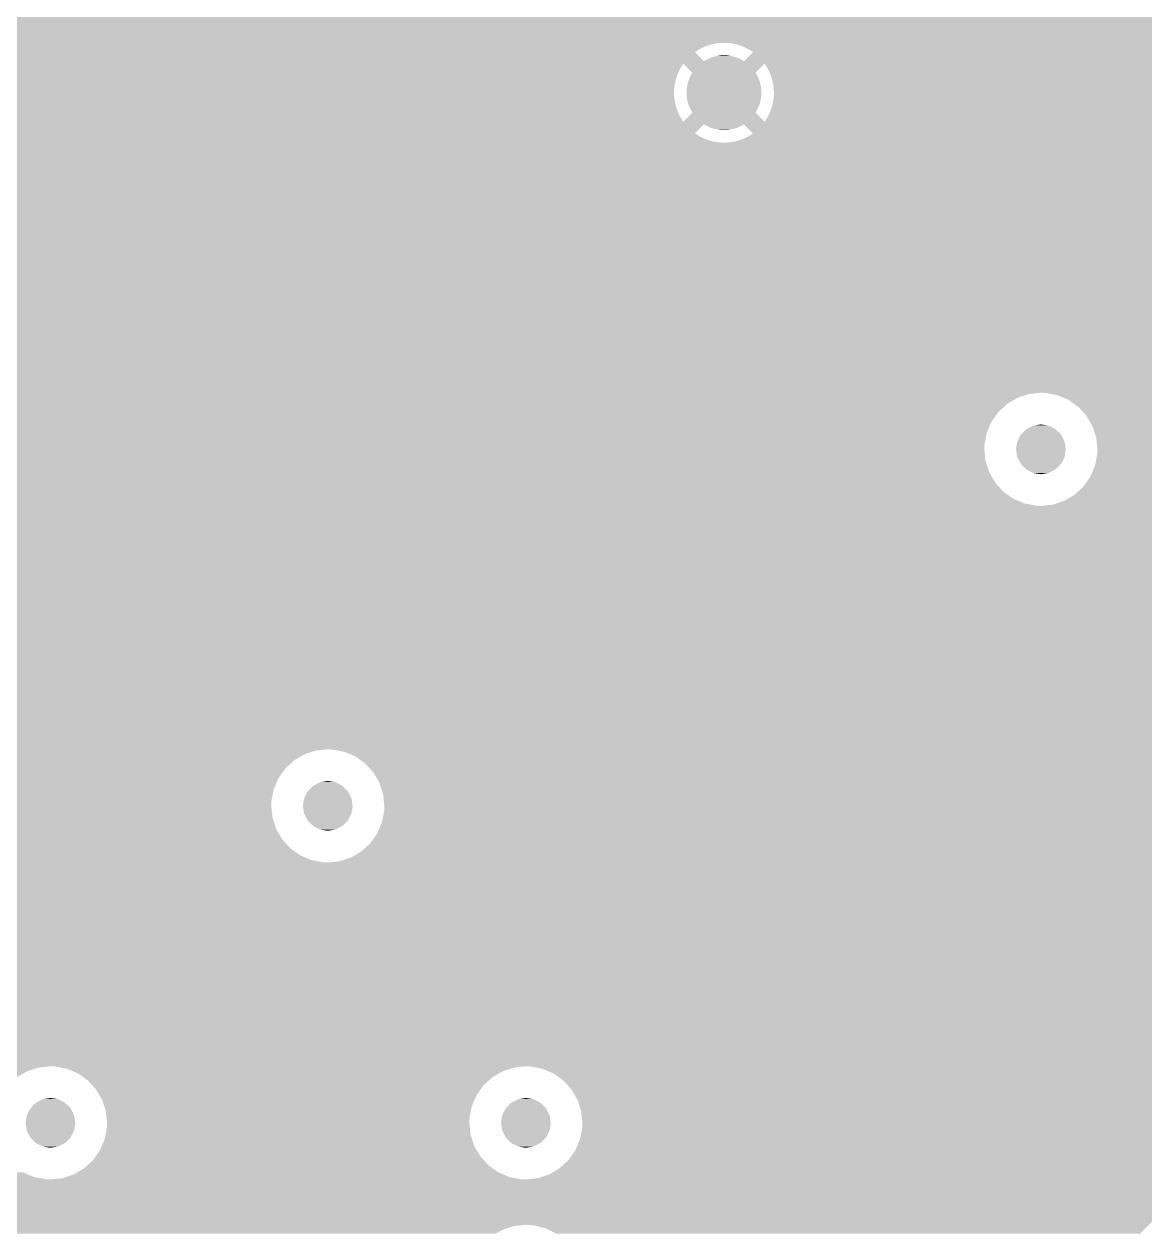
# Model space of a CAD drawing. Extents: x 295 to 953, y 10 to 290.
# Drawn here: x 683.56 to 701.64, y 155.22 to 174.6 of the extents above; entities that cross this region are included whole.
import ezdxf

# ---------------------------------------------------------------- set-up
doc = ezdxf.new("R2010")
doc.units = 0
doc.header["$LTSCALE"] = 5
doc.header["$MEASUREMENT"] = 0
doc.layers.add('FROMC1', color=7, linetype='CONTINUOUS')

msp = doc.modelspace()

# ---------------------------------------------------------------- linework, layer by layer
at = {"layer": 'FROMC1'}
for points in [[(661.885, 174.305), (661.885, 179.583), (701.636, 174.305), (701.636, 179.583)], [(661.885, 174.302), (661.885, 174.305), (694.703, 174.302), (694.76, 174.305)], [(661.885, 174.294), (661.885, 174.302), (694.647, 174.294), (694.703, 174.302)], [(661.885, 174.283), (661.885, 174.294), (694.591, 174.283), (694.647, 174.294)], [(694.817, 174.304), (694.76, 174.305), (701.636, 174.304), (701.636, 174.305)], [(694.874, 174.299), (694.817, 174.304), (701.636, 174.299), (701.636, 174.304)], [(694.93, 174.29), (694.874, 174.299), (701.636, 174.29), (701.636, 174.299)], [(694.986, 174.278), (694.93, 174.29), (701.636, 174.278), (701.636, 174.29)], [(661.873, 174.012), (661.885, 174.14), (694.457, 174.012), (694.329, 174.14)], [(661.885, 174.268), (661.885, 174.283), (694.536, 174.268), (694.591, 174.283)], [(661.885, 174.249), (661.885, 174.268), (694.482, 174.249), (694.536, 174.268)], [(661.885, 174.226), (661.885, 174.249), (694.43, 174.226), (694.482, 174.249)], [(661.885, 174.199), (661.885, 174.226), (694.379, 174.199), (694.43, 174.226)], [(661.885, 174.169), (661.885, 174.199), (694.331, 174.169), (694.379, 174.199)], [(661.885, 174.156), (661.885, 174.169), (694.313, 174.156), (694.331, 174.169)], [(661.885, 174.14), (661.885, 174.156), (694.329, 174.14), (694.313, 174.156)], [(694.641, 174.088), (694.671, 174.095), (694.916, 174.088), (694.881, 174.095)], [(694.671, 174.095), (694.69, 174.098), (694.881, 174.095), (694.868, 174.098)], [(694.69, 174.098), (694.72, 174.102), (694.868, 174.098), (694.831, 174.102)], [(694.72, 174.102), (694.744, 174.103), (694.831, 174.102), (694.819, 174.103)], [(694.744, 174.103), (694.77, 174.104), (694.819, 174.103), (694.77, 174.104)], [(695.04, 174.261), (694.986, 174.278), (701.636, 174.261), (701.636, 174.278)], [(695.093, 174.24), (695.04, 174.261), (701.636, 174.24), (701.636, 174.261)], [(695.145, 174.216), (695.093, 174.24), (701.636, 174.216), (701.636, 174.24)], [(695.098, 174.012), (695.242, 174.156), (701.636, 174.012), (701.636, 174.156)], [(695.195, 174.188), (695.145, 174.216), (701.636, 174.188), (701.636, 174.216)], [(695.242, 174.156), (695.195, 174.188), (701.636, 174.156), (701.636, 174.188)], [(661.832, 173.872), (661.847, 173.922), (694.067, 173.872), (694.095, 173.922)], [(661.847, 173.922), (661.862, 173.97), (694.095, 173.922), (694.126, 173.97)], [(661.862, 173.97), (661.872, 174), (701.636, 173.97), (701.636, 174)], [(661.872, 174), (661.873, 174.012), (701.636, 174), (701.636, 174.012)], [(661.873, 174.012), (661.873, 174.012), (694.458, 174.012), (694.457, 174.012)], [(694.271, 173.825), (694.126, 173.97), (695.284, 173.825), (695.429, 173.97)], [(694.458, 174.012), (694.486, 174.029), (695.098, 174.012), (695.068, 174.029)], [(694.486, 174.029), (694.501, 174.036), (695.068, 174.029), (695.055, 174.036)], [(694.501, 174.036), (694.53, 174.051), (695.055, 174.036), (695.024, 174.051)], [(694.53, 174.051), (694.546, 174.057), (695.024, 174.051), (695.01, 174.057)], [(694.546, 174.057), (694.576, 174.07), (695.01, 174.057), (694.978, 174.07)], [(694.576, 174.07), (694.593, 174.075), (694.978, 174.07), (694.964, 174.075)], [(694.593, 174.075), (694.623, 174.084), (694.964, 174.075), (694.93, 174.084)], [(694.623, 174.084), (694.641, 174.088), (694.93, 174.084), (694.916, 174.088)], [(695.451, 173.937), (695.429, 173.97), (701.636, 173.937), (701.636, 173.97)], [(695.48, 173.888), (695.451, 173.937), (701.636, 173.888), (701.636, 173.937)], [(661.731, 173.681), (661.75, 173.713), (693.998, 173.681), (694.005, 173.713)], [(661.75, 173.713), (661.782, 173.768), (694.005, 173.713), (694.022, 173.768)], [(661.782, 173.768), (661.813, 173.821), (694.022, 173.768), (694.042, 173.821)], [(661.813, 173.821), (661.82, 173.832), (694.042, 173.821), (694.048, 173.832)], [(661.82, 173.832), (661.832, 173.872), (694.048, 173.832), (694.067, 173.872)], [(694.211, 173.699), (694.225, 173.738), (695.345, 173.699), (695.33, 173.738)], [(694.225, 173.738), (694.229, 173.745), (695.33, 173.738), (695.327, 173.745)], [(694.229, 173.745), (694.246, 173.782), (695.327, 173.745), (695.309, 173.782)], [(694.246, 173.782), (694.25, 173.789), (695.309, 173.782), (695.305, 173.789)], [(694.25, 173.789), (694.271, 173.825), (695.305, 173.789), (695.284, 173.825)], [(695.506, 173.837), (695.48, 173.888), (701.636, 173.837), (701.636, 173.888)], [(695.527, 173.784), (695.506, 173.837), (701.636, 173.784), (701.636, 173.837)], [(695.545, 173.73), (695.527, 173.784), (701.636, 173.73), (701.636, 173.784)], [(695.559, 173.675), (695.545, 173.73), (701.636, 173.675), (701.636, 173.73)], [(661.508, 173.487), (661.595, 173.544), (693.978, 173.487), (693.978, 173.544)], [(661.595, 173.544), (661.609, 173.554), (693.978, 173.544), (693.979, 173.554)], [(661.609, 173.554), (661.655, 173.601), (693.979, 173.554), (693.983, 173.601)], [(661.655, 173.601), (661.708, 173.658), (693.983, 173.601), (693.992, 173.658)], [(661.708, 173.658), (661.731, 173.681), (693.992, 173.658), (693.998, 173.681)], [(694.178, 173.505), (694.18, 173.546), (695.377, 173.505), (695.375, 173.546)], [(694.18, 173.554), (694.185, 173.595), (695.375, 173.554), (695.37, 173.595)], [(694.18, 173.546), (694.18, 173.554), (695.375, 173.546), (695.375, 173.554)], [(694.185, 173.595), (694.187, 173.603), (695.37, 173.595), (695.369, 173.603)], [(694.187, 173.603), (694.194, 173.644), (695.369, 173.603), (695.36, 173.644)], [(694.194, 173.644), (694.197, 173.652), (695.36, 173.644), (695.359, 173.652)], [(694.197, 173.652), (694.208, 173.691), (695.359, 173.652), (695.347, 173.691)], [(694.208, 173.691), (694.211, 173.699), (695.347, 173.691), (695.345, 173.699)], [(695.57, 173.619), (695.559, 173.675), (701.636, 173.619), (701.636, 173.675)], [(695.576, 173.562), (695.57, 173.619), (701.636, 173.562), (701.636, 173.619)], [(695.578, 173.505), (695.576, 173.562), (701.636, 173.505), (701.636, 173.562)], [(631.084, 173.263), (631.107, 173.318), (694.015, 173.263), (694, 173.318)], [(631.107, 173.318), (631.13, 173.374), (694, 173.318), (693.988, 173.374)], [(631.13, 173.374), (631.132, 173.378), (693.988, 173.374), (693.988, 173.378)], [(661.123, 173.378), (661.297, 173.398), (693.988, 173.378), (693.985, 173.398)], [(661.297, 173.398), (661.387, 173.431), (693.985, 173.398), (693.981, 173.431)], [(661.387, 173.431), (661.462, 173.458), (693.981, 173.431), (693.979, 173.458)], [(661.462, 173.458), (661.508, 173.487), (693.979, 173.458), (693.978, 173.487)], [(694.18, 173.464), (694.178, 173.505), (695.376, 173.464), (695.377, 173.505)], [(694.18, 173.456), (694.18, 173.464), (695.375, 173.456), (695.376, 173.464)], [(694.185, 173.415), (694.18, 173.456), (695.37, 173.415), (695.375, 173.456)], [(694.186, 173.407), (694.185, 173.415), (695.369, 173.407), (695.37, 173.415)], [(694.195, 173.366), (694.186, 173.407), (695.361, 173.366), (695.369, 173.407)], [(694.196, 173.358), (694.195, 173.366), (695.359, 173.358), (695.361, 173.366)], [(694.208, 173.319), (694.196, 173.358), (695.347, 173.319), (695.359, 173.358)], [(694.21, 173.311), (694.208, 173.319), (695.344, 173.311), (695.347, 173.319)], [(695.55, 173.297), (695.563, 173.352), (701.636, 173.297), (701.636, 173.352)], [(695.563, 173.352), (695.572, 173.409), (701.636, 173.352), (701.636, 173.409)], [(695.572, 173.409), (695.577, 173.466), (701.636, 173.409), (701.636, 173.466)], [(695.577, 173.466), (695.578, 173.505), (701.636, 173.466), (701.636, 173.505)], [(631.019, 173.142), (631.03, 173.157), (694.065, 173.142), (694.057, 173.157)], [(631.03, 173.157), (631.052, 173.188), (694.057, 173.157), (694.044, 173.188)], [(631.052, 173.188), (631.061, 173.21), (694.044, 173.188), (694.034, 173.21)], [(631.061, 173.21), (631.084, 173.263), (694.034, 173.21), (694.015, 173.263)], [(670.727, 173.138), (670.648, 173.142), (694.067, 173.138), (694.065, 173.142)], [(670.887, 173.107), (670.727, 173.138), (694.084, 173.107), (694.067, 173.138)], [(694.126, 173.04), (694.271, 173.185), (695.429, 173.04), (695.284, 173.185)], [(694.225, 173.272), (694.21, 173.311), (695.33, 173.272), (695.344, 173.311)], [(694.228, 173.265), (694.225, 173.272), (695.327, 173.265), (695.33, 173.272)], [(694.246, 173.228), (694.228, 173.265), (695.309, 173.228), (695.327, 173.265)], [(694.25, 173.221), (694.246, 173.228), (695.305, 173.221), (695.309, 173.228)], [(694.271, 173.185), (694.25, 173.221), (695.284, 173.185), (695.305, 173.221)], [(695.46, 173.088), (695.488, 173.138), (701.636, 173.088), (701.636, 173.138)], [(695.488, 173.138), (695.513, 173.189), (701.636, 173.138), (701.636, 173.189)], [(695.513, 173.189), (695.533, 173.242), (701.636, 173.189), (701.636, 173.242)], [(695.533, 173.242), (695.55, 173.297), (701.636, 173.242), (701.636, 173.297)], [(670.916, 173.101), (670.887, 173.107), (694.087, 173.101), (694.084, 173.107)], [(671.015, 173.058), (670.916, 173.101), (694.114, 173.058), (694.087, 173.101)], [(671.057, 173.04), (671.015, 173.058), (694.126, 173.04), (694.114, 173.058)], [(671.092, 173.026), (671.057, 173.04), (701.636, 173.026), (701.636, 173.04)], [(671.13, 172.998), (671.092, 173.026), (701.636, 172.998), (701.636, 173.026)], [(671.248, 172.915), (671.13, 172.998), (694.374, 172.915), (694.457, 172.998)], [(671.13, 172.998), (671.13, 172.998), (694.457, 172.998), (694.458, 172.998)], [(694.487, 172.981), (694.458, 172.998), (695.069, 172.981), (695.098, 172.998)], [(694.5, 172.974), (694.487, 172.981), (695.054, 172.974), (695.069, 172.981)], [(694.531, 172.959), (694.5, 172.974), (695.025, 172.959), (695.054, 172.974)], [(694.545, 172.953), (694.531, 172.959), (695.009, 172.953), (695.025, 172.959)], [(694.577, 172.94), (694.545, 172.953), (694.979, 172.94), (695.009, 172.953)], [(694.591, 172.935), (694.577, 172.94), (694.962, 172.935), (694.979, 172.94)], [(694.625, 172.926), (694.591, 172.935), (694.932, 172.926), (694.962, 172.935)], [(695.242, 172.854), (695.098, 172.998), (701.636, 172.854), (701.636, 172.998)], [(695.429, 173.04), (695.46, 173.088), (701.636, 173.04), (701.636, 173.088)], [(671.304, 172.854), (671.248, 172.915), (694.313, 172.854), (694.374, 172.915)], [(671.332, 172.822), (671.304, 172.854), (694.361, 172.822), (694.313, 172.854)], [(671.358, 172.794), (671.332, 172.822), (694.41, 172.794), (694.361, 172.822)], [(671.377, 172.773), (671.358, 172.794), (694.455, 172.773), (694.41, 172.794)], [(671.379, 172.77), (671.377, 172.773), (694.462, 172.77), (694.455, 172.773)], [(671.391, 172.749), (671.379, 172.77), (694.515, 172.749), (694.462, 172.77)], [(671.401, 172.732), (671.391, 172.749), (694.569, 172.732), (694.515, 172.749)], [(694.639, 172.922), (694.625, 172.926), (694.914, 172.922), (694.932, 172.926)], [(694.674, 172.915), (694.639, 172.922), (694.884, 172.915), (694.914, 172.922)], [(694.687, 172.912), (694.674, 172.915), (694.865, 172.912), (694.884, 172.915)], [(694.724, 172.908), (694.687, 172.912), (694.835, 172.908), (694.865, 172.912)], [(694.736, 172.907), (694.724, 172.908), (694.811, 172.907), (694.835, 172.908)], [(694.785, 172.906), (694.736, 172.907), (694.785, 172.906), (694.811, 172.907)], [(694.964, 172.727), (695.019, 172.742), (701.636, 172.727), (701.636, 172.742)], [(695.019, 172.742), (695.073, 172.761), (701.636, 172.742), (701.636, 172.761)], [(695.073, 172.761), (695.125, 172.784), (701.636, 172.761), (701.636, 172.784)], [(695.125, 172.784), (695.176, 172.811), (701.636, 172.784), (701.636, 172.811)], [(695.176, 172.811), (695.224, 172.841), (701.636, 172.811), (701.636, 172.841)], [(695.224, 172.841), (695.242, 172.854), (701.636, 172.841), (701.636, 172.854)], [(671.409, 172.72), (671.401, 172.732), (694.625, 172.72), (694.569, 172.732)], [(671.414, 172.711), (671.409, 172.72), (694.681, 172.711), (694.625, 172.72)], [(671.417, 172.706), (671.414, 172.711), (694.738, 172.706), (694.681, 172.711)], [(671.417, 172.705), (671.417, 172.706), (694.795, 172.705), (694.738, 172.706)], [(671.474, 172.608), (671.417, 172.705), (701.636, 172.608), (701.636, 172.705)], [(671.534, 172.426), (671.474, 172.608), (701.636, 172.426), (701.636, 172.608)], [(694.795, 172.705), (694.852, 172.708), (701.636, 172.705), (701.636, 172.708)], [(694.852, 172.708), (694.909, 172.716), (701.636, 172.708), (701.636, 172.716)], [(694.909, 172.716), (694.964, 172.727), (701.636, 172.716), (701.636, 172.727)], [(671.554, 172.235), (671.534, 172.426), (701.636, 172.235), (701.636, 172.426)], [(671.514, 171.967), (671.551, 172.155), (701.636, 171.967), (701.636, 172.155)], [(671.551, 172.155), (671.554, 172.235), (701.636, 172.155), (701.636, 172.235)], [(671.438, 171.791), (671.514, 171.967), (701.636, 171.791), (701.636, 171.967)], [(671.327, 171.635), (671.438, 171.791), (701.636, 171.635), (701.636, 171.791)], [(671.186, 171.505), (671.327, 171.635), (701.636, 171.505), (701.636, 171.635)], [(670.838, 171.348), (671.02, 171.408), (701.636, 171.348), (701.636, 171.408)], [(671.02, 171.408), (671.186, 171.505), (701.636, 171.408), (701.636, 171.505)], [(665.723, 171.156), (665.797, 171.328), (701.636, 171.156), (701.636, 171.328)], [(670.648, 171.328), (670.838, 171.348), (701.636, 171.328), (701.636, 171.348)], [(665.471, 170.87), (665.612, 171), (701.636, 170.87), (701.636, 171)], [(665.612, 171), (665.723, 171.156), (701.636, 171), (701.636, 171.156)], [(665.305, 170.773), (665.471, 170.87), (701.636, 170.773), (701.636, 170.87)], [(650.803, 170.614), (650.731, 170.693), (701.636, 170.614), (701.636, 170.693)], [(650.811, 170.602), (650.803, 170.614), (701.636, 170.602), (701.636, 170.614)], [(664.933, 170.693), (665.123, 170.713), (701.636, 170.693), (701.636, 170.713)], [(665.123, 170.713), (665.305, 170.773), (701.636, 170.713), (701.636, 170.773)], [(670.727, 170.598), (670.648, 170.602), (701.636, 170.598), (701.636, 170.602)], [(670.916, 170.561), (670.727, 170.598), (701.636, 170.561), (701.636, 170.598)], [(671.092, 170.486), (670.916, 170.561), (701.636, 170.486), (701.636, 170.561)], [(671.248, 170.375), (671.092, 170.486), (701.636, 170.375), (701.636, 170.486)], [(671.377, 170.233), (671.248, 170.375), (701.636, 170.233), (701.636, 170.375)], [(671.474, 170.068), (671.377, 170.233), (701.636, 170.068), (701.636, 170.233)], [(671.534, 169.886), (671.474, 170.068), (701.636, 169.886), (701.636, 170.068)], [(671.554, 169.695), (671.534, 169.886), (701.636, 169.695), (701.636, 169.886)], [(671.551, 169.615), (671.554, 169.695), (701.636, 169.615), (701.636, 169.695)], [(671.514, 169.427), (671.551, 169.615), (701.636, 169.427), (701.636, 169.615)], [(671.327, 169.095), (671.438, 169.251), (701.636, 169.095), (701.636, 169.251)], [(671.438, 169.251), (671.514, 169.427), (701.636, 169.251), (701.636, 169.427)], [(671.186, 168.965), (671.327, 169.095), (701.636, 168.965), (701.636, 169.095)], [(670.838, 168.808), (671.02, 168.868), (701.636, 168.808), (701.636, 168.868)], [(671.02, 168.868), (671.186, 168.965), (701.636, 168.868), (701.636, 168.965)], [(635.116, 168.617), (635.142, 168.677), (699.485, 168.617), (699.667, 168.677)], [(635.142, 168.677), (635.151, 168.697), (699.667, 168.677), (699.858, 168.697)], [(635.151, 168.697), (635.19, 168.788), (701.636, 168.697), (701.636, 168.788)], [(670.648, 168.788), (670.838, 168.808), (701.636, 168.788), (701.636, 168.808)], [(699.937, 168.693), (699.858, 168.697), (701.636, 168.693), (701.636, 168.697)], [(700.126, 168.656), (699.937, 168.693), (701.636, 168.656), (701.636, 168.693)], [(635.005, 168.46), (635.048, 168.52), (699.254, 168.46), (699.319, 168.52)], [(635.048, 168.52), (635.116, 168.616), (699.319, 168.52), (699.484, 168.616)], [(635.116, 168.616), (635.116, 168.617), (699.484, 168.616), (699.485, 168.617)], [(700.302, 168.581), (700.126, 168.656), (701.636, 168.581), (701.636, 168.656)], [(700.458, 168.47), (700.302, 168.581), (701.636, 168.47), (701.636, 168.581)], [(700.587, 168.328), (700.458, 168.47), (701.636, 168.328), (701.636, 168.47)], [(634.699, 168.234), (634.864, 168.33), (699.067, 168.234), (699.135, 168.33)], [(634.864, 168.33), (634.929, 168.39), (699.135, 168.33), (699.178, 168.39)], [(634.929, 168.39), (635.005, 168.46), (699.178, 168.39), (699.254, 168.46)], [(700.684, 168.163), (700.587, 168.328), (701.636, 168.163), (701.636, 168.328)], [(603.612, 168.058), (603.849, 168.114), (698.991, 168.058), (699.016, 168.114)], [(603.849, 168.114), (603.943, 168.153), (699.016, 168.114), (699.032, 168.153)], [(634.326, 168.153), (634.516, 168.173), (699.032, 168.153), (699.041, 168.173)], [(634.516, 168.173), (634.698, 168.233), (699.041, 168.173), (699.067, 168.233)], [(634.698, 168.233), (634.699, 168.234), (699.067, 168.233), (699.067, 168.234)], [(699.54, 168.028), (699.62, 168.11), (700.178, 168.028), (700.093, 168.11)], [(699.62, 168.11), (699.632, 168.116), (700.093, 168.11), (700.087, 168.116)], [(699.632, 168.116), (699.732, 168.169), (700.087, 168.116), (699.979, 168.169)], [(699.732, 168.169), (699.752, 168.172), (699.979, 168.169), (699.973, 168.172)], [(699.752, 168.172), (699.858, 168.189), (699.973, 168.172), (699.858, 168.189)], [(700.744, 167.981), (700.684, 168.163), (701.636, 167.981), (701.636, 168.163)], [(583.018, 167.935), (583.018, 168.034), (698.967, 167.935), (698.987, 168.034)], [(603.338, 168.034), (603.596, 168.054), (698.987, 168.034), (698.991, 168.054)], [(603.596, 168.054), (603.612, 168.058), (698.991, 168.054), (698.991, 168.058)], [(627.801, 167.931), (627.722, 167.935), (698.966, 167.931), (698.967, 167.935)], [(627.99, 167.894), (627.801, 167.931), (698.959, 167.894), (698.966, 167.931)], [(628.046, 167.87), (627.99, 167.894), (698.954, 167.87), (698.959, 167.894)], [(699.459, 167.79), (699.476, 167.905), (700.256, 167.79), (700.238, 167.905)], [(699.476, 167.905), (699.481, 167.915), (700.238, 167.905), (700.236, 167.915)], [(699.481, 167.915), (699.531, 168.019), (700.236, 167.915), (700.182, 168.019)], [(699.531, 168.019), (699.54, 168.028), (700.182, 168.019), (700.178, 168.028)], [(700.764, 167.79), (700.744, 167.981), (701.636, 167.79), (701.636, 167.981)], [(628.166, 167.819), (628.046, 167.87), (698.952, 167.819), (698.954, 167.87)], [(628.206, 167.79), (628.166, 167.819), (698.951, 167.79), (698.952, 167.819)], [(628.322, 167.708), (628.206, 167.79), (698.96, 167.708), (698.951, 167.79)], [(628.421, 167.599), (628.322, 167.708), (698.971, 167.599), (698.96, 167.708)], [(699.477, 167.675), (699.459, 167.79), (700.239, 167.675), (700.256, 167.79)], [(700.724, 167.522), (700.761, 167.71), (701.636, 167.522), (701.636, 167.71)], [(700.761, 167.71), (700.764, 167.79), (701.636, 167.71), (701.636, 167.79)], [(628.451, 167.566), (628.421, 167.599), (698.982, 167.566), (698.971, 167.599)], [(628.539, 167.417), (628.451, 167.566), (699.031, 167.417), (698.982, 167.566)], [(699.479, 167.665), (699.477, 167.675), (700.234, 167.665), (700.239, 167.675)], [(699.533, 167.561), (699.479, 167.665), (700.184, 167.561), (700.234, 167.665)], [(699.537, 167.552), (699.533, 167.561), (700.175, 167.552), (700.184, 167.561)], [(699.622, 167.47), (699.537, 167.552), (700.095, 167.47), (700.175, 167.552)], [(700.648, 167.346), (700.724, 167.522), (701.636, 167.346), (701.636, 167.522)], [(628.548, 167.401), (628.539, 167.417), (699.041, 167.401), (699.031, 167.417)], [(628.597, 167.252), (628.548, 167.401), (699.128, 167.252), (699.041, 167.401)], [(699.628, 167.464), (699.622, 167.47), (700.083, 167.464), (700.095, 167.47)], [(699.736, 167.411), (699.628, 167.464), (699.983, 167.411), (700.083, 167.464)], [(699.743, 167.408), (699.736, 167.411), (699.963, 167.408), (699.983, 167.411)], [(699.858, 167.391), (699.743, 167.408), (699.858, 167.391), (699.963, 167.408)], [(700.537, 167.19), (700.648, 167.346), (701.636, 167.19), (701.636, 167.346)], [(628.608, 167.219), (628.597, 167.252), (699.158, 167.219), (699.128, 167.252)], [(628.62, 167.11), (628.608, 167.219), (699.257, 167.11), (699.158, 167.219)], [(700.396, 167.06), (700.537, 167.19), (701.636, 167.06), (701.636, 167.19)], [(628.613, 166.887), (628.62, 166.924), (699.778, 166.887), (699.59, 166.924)], [(628.628, 167.028), (628.62, 167.11), (699.373, 167.028), (699.257, 167.11)], [(628.62, 166.924), (628.625, 166.948), (699.59, 166.924), (699.533, 166.948)], [(628.625, 166.948), (628.627, 166.999), (699.533, 166.948), (699.413, 166.999)], [(628.627, 166.999), (628.628, 167.028), (699.413, 166.999), (699.373, 167.028)], [(700.048, 166.903), (700.23, 166.963), (701.636, 166.903), (701.636, 166.963)], [(700.23, 166.963), (700.396, 167.06), (701.636, 166.963), (701.636, 167.06)], [(628.512, 166.584), (628.588, 166.76), (701.636, 166.584), (701.636, 166.76)], [(628.588, 166.76), (628.612, 166.883), (701.636, 166.76), (701.636, 166.883)], [(628.612, 166.883), (628.613, 166.887), (699.858, 166.883), (699.778, 166.887)], [(699.858, 166.883), (700.048, 166.903), (701.636, 166.883), (701.636, 166.903)], [(628.401, 166.428), (628.512, 166.584), (701.636, 166.428), (701.636, 166.584)], [(628.26, 166.298), (628.401, 166.428), (701.636, 166.298), (701.636, 166.428)], [(627.959, 166.157), (628.094, 166.201), (701.636, 166.157), (701.636, 166.201)], [(628.094, 166.201), (628.26, 166.298), (701.636, 166.201), (701.636, 166.298)], [(656.122, 166.153), (656.043, 166.157), (701.636, 166.153), (701.636, 166.157)], [(656.311, 166.116), (656.122, 166.153), (701.636, 166.116), (701.636, 166.153)], [(656.487, 166.041), (656.311, 166.116), (701.636, 166.041), (701.636, 166.116)], [(656.643, 165.93), (656.487, 166.041), (701.636, 165.93), (701.636, 166.041)], [(656.772, 165.788), (656.643, 165.93), (701.636, 165.788), (701.636, 165.93)], [(656.869, 165.623), (656.772, 165.788), (701.636, 165.623), (701.636, 165.788)], [(656.929, 165.441), (656.869, 165.623), (701.636, 165.441), (701.636, 165.623)], [(656.949, 165.25), (656.929, 165.441), (701.636, 165.25), (701.636, 165.441)], [(656.946, 165.17), (656.949, 165.25), (701.636, 165.17), (701.636, 165.25)], [(656.868, 164.887), (656.909, 164.982), (701.636, 164.887), (701.636, 164.982)], [(656.909, 164.982), (656.946, 165.17), (701.636, 164.982), (701.636, 165.17)], [(682.157, 164.883), (682.078, 164.887), (701.636, 164.883), (701.636, 164.887)], [(682.346, 164.846), (682.157, 164.883), (701.636, 164.846), (701.636, 164.883)], [(682.522, 164.771), (682.346, 164.846), (701.636, 164.771), (701.636, 164.846)], [(682.678, 164.66), (682.522, 164.771), (701.636, 164.66), (701.636, 164.771)], [(682.807, 164.518), (682.678, 164.66), (701.636, 164.518), (701.636, 164.66)], [(682.904, 164.353), (682.807, 164.518), (701.636, 164.353), (701.636, 164.518)], [(682.964, 164.171), (682.904, 164.353), (701.636, 164.171), (701.636, 164.353)], [(682.984, 163.98), (682.964, 164.171), (701.636, 163.98), (701.636, 164.171)], [(682.944, 163.712), (682.981, 163.9), (701.636, 163.712), (701.636, 163.9)], [(682.981, 163.9), (682.984, 163.98), (701.636, 163.9), (701.636, 163.98)], [(682.868, 163.536), (682.944, 163.712), (701.636, 163.536), (701.636, 163.712)], [(682.757, 163.38), (682.868, 163.536), (701.636, 163.38), (701.636, 163.536)], [(682.45, 163.153), (682.616, 163.25), (701.636, 163.153), (701.636, 163.25)], [(682.616, 163.25), (682.757, 163.38), (701.636, 163.25), (701.636, 163.38)], [(672.743, 162.982), (672.782, 163.073), (701.636, 162.982), (701.636, 163.073)], [(682.078, 163.073), (682.268, 163.093), (701.636, 163.073), (701.636, 163.093)], [(682.268, 163.093), (682.45, 163.153), (701.636, 163.093), (701.636, 163.153)], [(672.64, 162.805), (672.708, 162.901), (687.889, 162.805), (688.054, 162.901)], [(672.708, 162.902), (672.734, 162.962), (688.055, 162.902), (688.237, 162.962)], [(672.708, 162.901), (672.708, 162.902), (688.054, 162.901), (688.055, 162.902)], [(672.734, 162.962), (672.743, 162.982), (688.237, 162.962), (688.428, 162.982)], [(688.507, 162.978), (688.428, 162.982), (701.636, 162.978), (701.636, 162.982)], [(688.696, 162.941), (688.507, 162.978), (701.636, 162.941), (701.636, 162.978)], [(688.872, 162.866), (688.696, 162.941), (701.636, 162.866), (701.636, 162.941)], [(689.028, 162.755), (688.872, 162.866), (701.636, 162.755), (701.636, 162.866)], [(672.456, 162.615), (672.521, 162.675), (687.705, 162.615), (687.748, 162.675)], [(672.521, 162.675), (672.597, 162.745), (687.748, 162.675), (687.824, 162.745)], [(672.597, 162.745), (672.64, 162.805), (687.824, 162.745), (687.889, 162.805)], [(689.157, 162.613), (689.028, 162.755), (701.636, 162.613), (701.636, 162.755)], [(671.918, 162.438), (672.108, 162.458), (687.602, 162.438), (687.611, 162.458)], [(672.108, 162.458), (672.29, 162.518), (687.611, 162.458), (687.637, 162.518)], [(672.29, 162.518), (672.291, 162.519), (687.637, 162.518), (687.637, 162.519)], [(672.291, 162.519), (672.456, 162.615), (687.637, 162.519), (687.705, 162.615)], [(688.322, 162.457), (688.428, 162.474), (688.543, 162.457), (688.428, 162.474)], [(689.254, 162.448), (689.157, 162.613), (701.636, 162.448), (701.636, 162.613)], [(660.199, 162.347), (660.221, 162.438), (687.563, 162.347), (687.602, 162.438)], [(665.012, 162.343), (664.933, 162.347), (687.561, 162.343), (687.563, 162.347)], [(665.201, 162.306), (665.014, 162.343), (687.554, 162.306), (687.561, 162.343)], [(665.377, 162.231), (665.201, 162.306), (687.539, 162.231), (687.554, 162.306)], [(688.051, 162.2), (688.101, 162.304), (688.806, 162.2), (688.752, 162.304)], [(688.101, 162.304), (688.11, 162.313), (688.752, 162.304), (688.748, 162.313)], [(688.11, 162.313), (688.19, 162.395), (688.748, 162.313), (688.663, 162.395)], [(688.19, 162.395), (688.202, 162.401), (688.663, 162.395), (688.657, 162.401)], [(688.202, 162.401), (688.302, 162.454), (688.657, 162.401), (688.549, 162.454)], [(688.302, 162.454), (688.322, 162.457), (688.549, 162.454), (688.543, 162.457)], [(689.314, 162.266), (689.254, 162.448), (701.636, 162.266), (701.636, 162.448)], [(689.334, 162.075), (689.314, 162.266), (701.636, 162.075), (701.636, 162.266)], [(665.483, 162.155), (665.377, 162.231), (687.524, 162.155), (687.539, 162.231)], [(665.533, 162.12), (665.483, 162.155), (687.523, 162.12), (687.524, 162.155)], [(665.574, 162.075), (665.533, 162.12), (687.521, 162.075), (687.523, 162.12)], [(665.662, 161.978), (665.574, 162.075), (687.531, 161.978), (687.521, 162.075)], [(688.029, 162.075), (688.046, 162.19), (688.826, 162.075), (688.808, 162.19)], [(688.047, 161.96), (688.029, 162.075), (688.809, 161.96), (688.826, 162.075)], [(688.046, 162.19), (688.051, 162.2), (688.808, 162.19), (688.806, 162.2)], [(689.331, 161.995), (689.334, 162.075), (701.636, 161.995), (701.636, 162.075)], [(665.717, 161.884), (665.662, 161.978), (687.541, 161.884), (687.531, 161.978)], [(665.759, 161.813), (665.717, 161.884), (687.565, 161.813), (687.541, 161.884)], [(688.049, 161.95), (688.047, 161.96), (688.804, 161.95), (688.809, 161.96)], [(688.103, 161.846), (688.049, 161.95), (688.754, 161.846), (688.804, 161.95)], [(689.294, 161.807), (689.331, 161.995), (701.636, 161.807), (701.636, 161.995)], [(665.796, 161.702), (665.759, 161.813), (687.601, 161.702), (687.565, 161.813)], [(665.819, 161.631), (665.796, 161.702), (687.643, 161.631), (687.601, 161.702)], [(688.107, 161.837), (688.103, 161.846), (688.745, 161.837), (688.754, 161.846)], [(688.192, 161.755), (688.107, 161.837), (688.665, 161.755), (688.745, 161.837)], [(688.198, 161.749), (688.192, 161.755), (688.653, 161.749), (688.665, 161.755)], [(688.306, 161.696), (688.198, 161.749), (688.553, 161.696), (688.653, 161.749)], [(688.313, 161.693), (688.306, 161.696), (688.533, 161.693), (688.553, 161.696)], [(688.428, 161.676), (688.313, 161.693), (688.428, 161.676), (688.533, 161.693)], [(689.218, 161.631), (689.294, 161.807), (701.636, 161.631), (701.636, 161.807)], [(665.829, 161.537), (665.819, 161.631), (687.698, 161.537), (687.643, 161.631)], [(665.839, 161.44), (665.829, 161.537), (687.786, 161.44), (687.698, 161.537)], [(689.107, 161.475), (689.218, 161.631), (701.636, 161.475), (701.636, 161.631)], [(665.821, 161.284), (665.836, 161.36), (687.983, 161.284), (687.877, 161.36)], [(665.836, 161.36), (665.837, 161.395), (687.877, 161.36), (687.827, 161.395)], [(665.837, 161.395), (665.839, 161.44), (687.827, 161.395), (687.786, 161.44)], [(688.8, 161.248), (688.966, 161.345), (701.636, 161.248), (701.636, 161.345)], [(688.966, 161.345), (689.107, 161.475), (701.636, 161.345), (701.636, 161.475)], [(665.723, 160.996), (665.797, 161.168), (701.636, 160.996), (701.636, 161.168)], [(665.797, 161.168), (665.799, 161.172), (688.428, 161.168), (688.348, 161.172)], [(665.799, 161.172), (665.806, 161.209), (688.346, 161.172), (688.16, 161.209)], [(665.799, 161.172), (665.799, 161.172), (688.348, 161.172), (688.346, 161.172)], [(665.806, 161.209), (665.821, 161.284), (688.16, 161.209), (687.983, 161.284)], [(688.428, 161.168), (688.618, 161.188), (701.636, 161.168), (701.636, 161.188)], [(688.618, 161.188), (688.8, 161.248), (701.636, 161.188), (701.636, 161.248)], [(665.612, 160.84), (665.723, 160.996), (701.636, 160.84), (701.636, 160.996)], [(665.471, 160.71), (665.612, 160.84), (701.636, 160.71), (701.636, 160.84)], [(653.596, 160.502), (653.58, 160.533), (701.636, 160.502), (701.636, 160.533)], [(664.933, 160.533), (665.123, 160.553), (701.636, 160.533), (701.636, 160.553)], [(665.123, 160.553), (665.305, 160.613), (701.636, 160.553), (701.636, 160.613)], [(665.305, 160.613), (665.471, 160.71), (701.636, 160.613), (701.636, 160.71)], [(653.617, 160.449), (653.596, 160.502), (701.636, 160.449), (701.636, 160.502)], [(653.62, 160.442), (653.617, 160.449), (701.636, 160.442), (701.636, 160.449)], [(672.632, 160.438), (672.553, 160.442), (701.636, 160.438), (701.636, 160.442)], [(672.821, 160.401), (672.632, 160.438), (701.636, 160.401), (701.636, 160.438)], [(672.997, 160.326), (672.821, 160.401), (701.636, 160.326), (701.636, 160.401)], [(673.153, 160.215), (672.997, 160.326), (701.636, 160.215), (701.636, 160.326)], [(673.282, 160.073), (673.153, 160.215), (701.636, 160.073), (701.636, 160.215)], [(673.379, 159.908), (673.282, 160.073), (701.636, 159.908), (701.636, 160.073)], [(673.439, 159.726), (673.379, 159.908), (701.636, 159.726), (701.636, 159.908)], [(673.459, 159.535), (673.439, 159.726), (701.636, 159.535), (701.636, 159.726)], [(673.419, 159.267), (673.456, 159.455), (701.636, 159.267), (701.636, 159.455)], [(673.456, 159.455), (673.459, 159.535), (701.636, 159.455), (701.636, 159.535)], [(673.343, 159.091), (673.419, 159.267), (701.636, 159.091), (701.636, 159.267)], [(673.232, 158.935), (673.343, 159.091), (701.636, 158.935), (701.636, 159.091)], [(672.925, 158.708), (673.091, 158.805), (701.636, 158.708), (701.636, 158.805)], [(673.091, 158.805), (673.232, 158.935), (701.636, 158.805), (701.636, 158.935)], [(659.929, 158.603), (659.908, 158.628), (701.636, 158.603), (701.636, 158.628)], [(660.064, 158.381), (659.929, 158.603), (701.636, 158.381), (701.636, 158.603)], [(672.553, 158.628), (672.743, 158.648), (701.636, 158.628), (701.636, 158.648)], [(672.743, 158.648), (672.925, 158.708), (701.636, 158.648), (701.636, 158.708)], [(660.163, 158.141), (660.064, 158.381), (701.636, 158.141), (701.636, 158.381)], [(660.22, 157.902), (660.163, 158.141), (701.636, 157.902), (701.636, 158.141)], [(660.223, 157.889), (660.22, 157.902), (683.861, 157.889), (683.983, 157.902)], [(660.224, 157.882), (660.223, 157.889), (683.792, 157.882), (683.861, 157.889)], [(660.229, 157.822), (660.224, 157.882), (683.61, 157.822), (683.792, 157.882)], [(660.236, 157.725), (660.229, 157.822), (683.444, 157.725), (683.61, 157.822)], [(684.062, 157.898), (683.983, 157.902), (691.569, 157.898), (691.603, 157.902)], [(684.148, 157.882), (684.062, 157.898), (691.412, 157.882), (691.569, 157.898)], [(684.251, 157.861), (684.148, 157.882), (691.35, 157.861), (691.412, 157.882)], [(684.343, 157.822), (684.251, 157.861), (691.23, 157.822), (691.35, 157.861)], [(684.427, 157.786), (684.343, 157.822), (691.168, 157.786), (691.23, 157.822)], [(691.682, 157.898), (691.603, 157.902), (701.636, 157.898), (701.636, 157.902)], [(691.871, 157.861), (691.682, 157.898), (701.636, 157.861), (701.636, 157.898)], [(692.047, 157.786), (691.871, 157.861), (701.636, 157.786), (701.636, 157.861)], [(684.512, 157.725), (684.427, 157.786), (691.064, 157.725), (691.168, 157.786)], [(684.583, 157.675), (684.512, 157.725), (691.01, 157.675), (691.064, 157.725)], [(684.655, 157.595), (684.583, 157.675), (690.923, 157.595), (691.01, 157.675)], [(692.203, 157.675), (692.047, 157.786), (701.636, 157.675), (701.636, 157.786)], [(692.332, 157.533), (692.203, 157.675), (701.636, 157.533), (701.636, 157.675)], [(684.712, 157.533), (684.655, 157.595), (690.879, 157.533), (690.923, 157.595)], [(684.767, 157.439), (684.712, 157.533), (690.812, 157.439), (690.879, 157.533)], [(684.809, 157.368), (684.767, 157.439), (690.781, 157.368), (690.812, 157.439)], [(692.429, 157.368), (692.332, 157.533), (701.636, 157.368), (701.636, 157.533)], [(683.656, 157.224), (683.665, 157.233), (684.307, 157.224), (684.303, 157.233)], [(683.665, 157.233), (683.745, 157.315), (684.303, 157.233), (684.218, 157.315)], [(683.745, 157.315), (683.757, 157.321), (684.218, 157.315), (684.212, 157.321)], [(683.757, 157.321), (683.857, 157.374), (684.212, 157.321), (684.104, 157.374)], [(683.857, 157.374), (683.877, 157.377), (684.104, 157.374), (684.098, 157.377)], [(683.877, 157.377), (683.983, 157.394), (684.098, 157.377), (683.983, 157.394)], [(684.844, 157.263), (684.809, 157.368), (690.736, 157.263), (690.781, 157.368)], [(684.869, 157.186), (684.844, 157.263), (690.721, 157.186), (690.736, 157.263)], [(691.276, 157.224), (691.285, 157.233), (691.927, 157.224), (691.923, 157.233)], [(691.285, 157.233), (691.365, 157.315), (691.923, 157.233), (691.838, 157.315)], [(691.365, 157.315), (691.377, 157.321), (691.838, 157.315), (691.832, 157.321)], [(691.377, 157.321), (691.477, 157.374), (691.832, 157.321), (691.724, 157.374)], [(691.477, 157.374), (691.497, 157.377), (691.724, 157.374), (691.718, 157.377)], [(691.497, 157.377), (691.603, 157.394), (691.718, 157.377), (691.603, 157.394)], [(692.489, 157.186), (692.429, 157.368), (701.636, 157.186), (701.636, 157.368)], [(683.584, 156.995), (683.601, 157.11), (684.381, 156.995), (684.363, 157.11)], [(683.601, 157.11), (683.606, 157.12), (684.363, 157.11), (684.361, 157.12)], [(683.606, 157.12), (683.656, 157.224), (684.361, 157.12), (684.307, 157.224)], [(684.881, 157.075), (684.869, 157.186), (690.699, 157.075), (690.721, 157.186)], [(684.889, 156.995), (684.881, 157.075), (690.696, 156.995), (690.699, 157.075)], [(691.204, 156.995), (691.221, 157.11), (692.001, 156.995), (691.983, 157.11)], [(691.221, 157.11), (691.226, 157.12), (691.983, 157.11), (691.981, 157.12)], [(691.226, 157.12), (691.276, 157.224), (691.981, 157.12), (691.927, 157.224)], [(692.509, 156.995), (692.489, 157.186), (701.636, 156.995), (701.636, 157.186)], [(683.602, 156.88), (683.584, 156.995), (684.364, 156.88), (684.381, 156.995)], [(683.604, 156.87), (683.602, 156.88), (684.359, 156.87), (684.364, 156.88)], [(683.658, 156.766), (683.604, 156.87), (684.309, 156.766), (684.359, 156.87)], [(684.864, 156.804), (684.886, 156.915), (690.716, 156.804), (690.704, 156.915)], [(684.886, 156.915), (684.889, 156.995), (690.704, 156.915), (690.696, 156.995)], [(691.222, 156.88), (691.204, 156.995), (691.984, 156.88), (692.001, 156.995)], [(691.224, 156.87), (691.222, 156.88), (691.979, 156.87), (691.984, 156.88)], [(691.278, 156.766), (691.224, 156.87), (691.929, 156.766), (691.979, 156.87)], [(692.469, 156.727), (692.506, 156.915), (701.636, 156.727), (701.636, 156.915)], [(692.506, 156.915), (692.509, 156.995), (701.636, 156.915), (701.636, 156.995)], [(683.662, 156.757), (683.658, 156.766), (684.3, 156.757), (684.309, 156.766)], [(683.747, 156.675), (683.662, 156.757), (684.22, 156.675), (684.3, 156.757)], [(683.753, 156.669), (683.747, 156.675), (684.208, 156.669), (684.22, 156.675)], [(683.861, 156.616), (683.753, 156.669), (684.108, 156.616), (684.208, 156.669)], [(684.804, 156.622), (684.849, 156.727), (690.776, 156.622), (690.741, 156.727)], [(684.849, 156.727), (684.864, 156.804), (690.741, 156.727), (690.716, 156.804)], [(691.282, 156.757), (691.278, 156.766), (691.92, 156.757), (691.929, 156.766)], [(691.367, 156.675), (691.282, 156.757), (691.84, 156.675), (691.92, 156.757)], [(691.373, 156.669), (691.367, 156.675), (691.828, 156.669), (691.84, 156.675)], [(691.481, 156.616), (691.373, 156.669), (691.728, 156.616), (691.828, 156.669)], [(692.393, 156.551), (692.469, 156.727), (701.636, 156.551), (701.636, 156.727)], [(683.868, 156.613), (683.861, 156.616), (684.088, 156.613), (684.108, 156.616)], [(683.983, 156.596), (683.868, 156.613), (683.983, 156.596), (684.088, 156.613)], [(684.662, 156.395), (684.706, 156.457), (690.93, 156.395), (690.873, 156.457)], [(684.706, 156.457), (684.773, 156.551), (690.873, 156.457), (690.818, 156.551)], [(684.773, 156.551), (684.804, 156.622), (690.818, 156.551), (690.776, 156.622)], [(691.488, 156.613), (691.481, 156.616), (691.708, 156.613), (691.728, 156.616)], [(691.603, 156.596), (691.488, 156.613), (691.603, 156.596), (691.708, 156.613)], [(692.282, 156.395), (692.393, 156.551), (701.636, 156.395), (701.636, 156.551)], [(684.417, 156.204), (684.521, 156.265), (691.158, 156.204), (691.073, 156.265)], [(684.521, 156.265), (684.576, 156.315), (691.073, 156.265), (691.002, 156.315)], [(684.576, 156.315), (684.662, 156.395), (691.002, 156.315), (690.93, 156.395)], [(691.975, 156.168), (692.141, 156.265), (701.636, 156.168), (701.636, 156.265)], [(692.141, 156.265), (692.282, 156.395), (701.636, 156.265), (701.636, 156.395)], [(659.094, 156.049), (659.188, 156.088), (701.636, 156.049), (701.636, 156.088)], [(659.188, 156.088), (659.196, 156.092), (683.983, 156.088), (683.903, 156.092)], [(659.196, 156.092), (659.286, 156.129), (683.903, 156.092), (683.715, 156.129)], [(659.286, 156.129), (659.334, 156.148), (683.715, 156.129), (683.669, 156.148)], [(659.334, 156.148), (659.426, 156.204), (683.669, 156.148), (683.538, 156.204)], [(683.983, 156.088), (684.016, 156.092), (691.603, 156.088), (691.523, 156.092)], [(684.016, 156.092), (684.173, 156.108), (691.523, 156.092), (691.438, 156.108)], [(684.173, 156.108), (684.235, 156.129), (691.438, 156.108), (691.335, 156.129)], [(684.235, 156.129), (684.355, 156.168), (691.335, 156.129), (691.242, 156.168)], [(684.355, 156.168), (684.417, 156.204), (691.242, 156.168), (691.158, 156.204)], [(691.603, 156.088), (691.793, 156.108), (701.636, 156.088), (701.636, 156.108)], [(691.793, 156.108), (691.975, 156.168), (701.636, 156.108), (701.636, 156.168)], [(643.036, 155.935), (642.912, 155.969), (701.636, 155.935), (701.636, 155.969)], [(643.207, 155.847), (643.036, 155.935), (701.636, 155.847), (701.636, 155.935)], [(658.583, 155.969), (658.841, 155.989), (701.636, 155.969), (701.636, 155.989)], [(658.841, 155.989), (659.094, 156.049), (701.636, 155.989), (701.636, 156.049)], [(643.355, 155.725), (643.207, 155.847), (701.636, 155.725), (701.636, 155.847)], [(643.474, 155.575), (643.355, 155.725), (701.636, 155.575), (701.636, 155.725)], [(643.557, 155.406), (643.474, 155.575), (701.636, 155.406), (701.636, 155.575)], [(643.559, 155.403), (643.557, 155.406), (701.633, 155.403), (701.635, 155.406)], [(643.557, 155.406), (643.557, 155.406), (701.635, 155.406), (701.636, 155.406)], [(643.569, 155.362), (643.559, 155.403), (701.592, 155.362), (701.633, 155.403)], [(680.307, 155.352), (680.173, 155.362), (691.508, 155.352), (691.603, 155.362)], [(680.346, 155.342), (680.307, 155.352), (691.412, 155.342), (691.508, 155.352)], [(680.493, 155.303), (680.346, 155.342), (691.296, 155.303), (691.412, 155.342)], [(680.536, 155.282), (680.493, 155.303), (691.23, 155.282), (691.296, 155.303)], [(691.737, 155.352), (691.603, 155.362), (701.582, 155.352), (701.592, 155.362)], [(691.923, 155.303), (691.737, 155.352), (701.533, 155.303), (701.582, 155.352)], [(692.094, 155.217), (691.923, 155.303), (701.447, 155.217), (701.533, 155.303)], [(680.664, 155.217), (680.536, 155.282), (691.111, 155.217), (691.23, 155.282)]]:
    msp.add_solid(points, dxfattribs=at)

doc.saveas('drawing.dxf')
